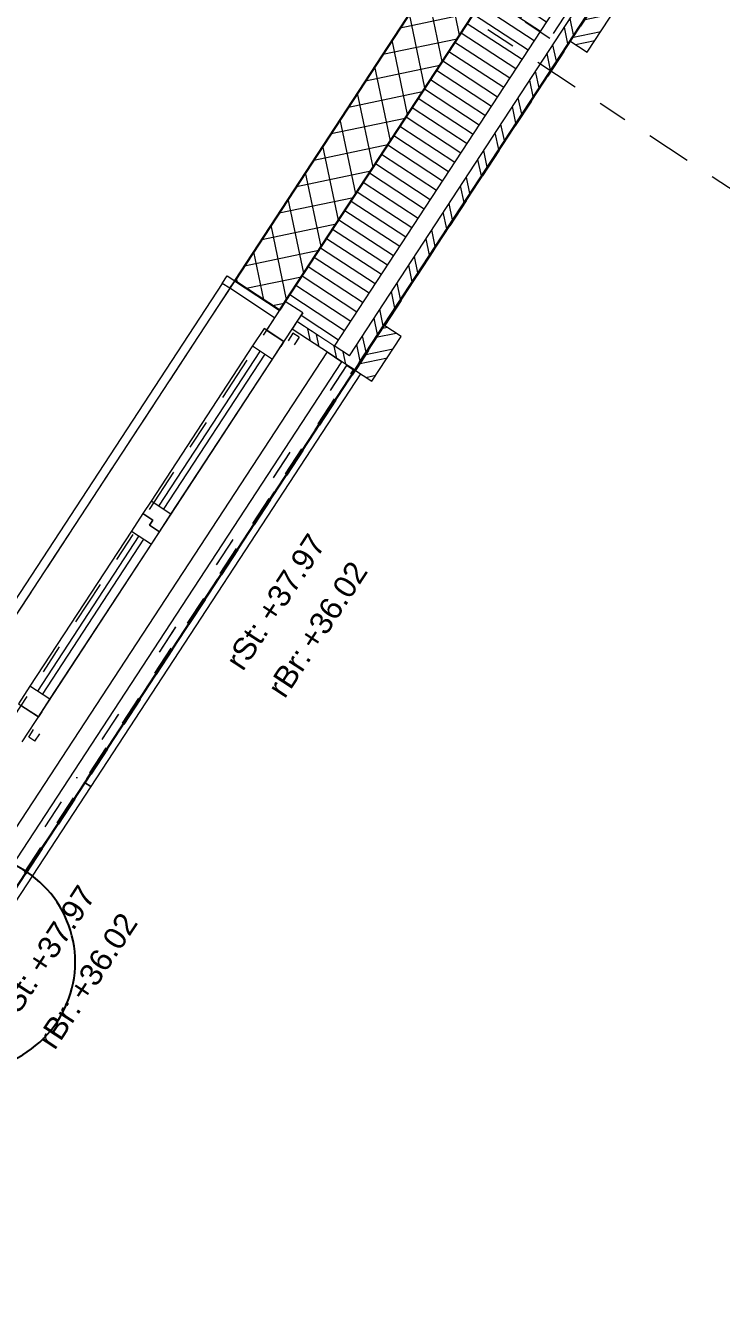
# Model space of a CAD drawing. Header units: metres. Extents: x 2696278.3 to 2696314, y 1245153.2 to 1245192.4.
# Drawn here: x 2696303.149 to 2696305.486, y 1245166.568 to 1245170.835 of the extents above; entities that cross this region are included whole.
import ezdxf

# ---------------------------------------------------------------- set-up
doc = ezdxf.new("R2010")
doc.units = ezdxf.units.M
doc.set_wipeout_variables(frame=1)
for name, pattern in [('000_hbf_Punkt 0.5mm', [0.25, 0, -0.25]), ('000_hbf_Strich 2_1mm', [0.15, 0.1, -0.05]), ('000_hbf_Strich 3_1mm Kanten', [0.2, 0.15, -0.05]), ('000_hbf_Strichpunkt 3_1_1mm Achsen', [0.25, 0.15, -0.05, 0, -0.05]), ('Strich 1 für MST 1_200', [0.15, 0.1, -0.05]), ('Strichpunkt 3_1_1mm Achsen', [5, 3, -1, 0, -1]), ('Strichpunkt für MST 1_20', [0.25, 0.15, -0.05, 0, -0.05]), ('Wipeout_Contour', [10000, 0, -10000])]:
    doc.linetypes.add(name, pattern=pattern)
for name, color, linetype in [('010 Fenster', 7, 'Continuous'), ('0_C21_Aussenwandkonstruktion.3D', 7, 'Continuous'), ('0_C21_Aussenwandkonstruktion.3D Bauteilschraffuren', 7, 'Continuous'), ('0_C21_Aussenwandkonstruktion.3D Schichttrennlinien', 7, 'Continuous'), ('0_C43_Balkon.3D', 7, 'Continuous'), ('0_E23_Fassadenbekleidung.3D', 7, 'Continuous'), ('0_E23_Fassadenbekleidung.3D Bauteilschraffuren', 7, 'Continuous'), ('0_E26_Absturzsicherung.3D', 7, 'Continuous'), ('0_E33_Sonnenschutz.3D', 7, 'Continuous'), ('0_G20_Bodenbelag.3D', 7, 'Continuous'), ('1_M01_Achsen.V', 7, 'Continuous'), ('1_R01_Raumstempel.V Kontur', 7, 'Continuous'), ('1_U04_Referenz-Bauperimeter.V', 7, 'Continuous')]:
    doc.layers.add(name, color=color, linetype=linetype)
doc.styles.add('ERSTELLTER_STIL_2', font='arial.ttf')
pattern_1 = [(191.8, (2696295.28941, 1245171.756836), (-0.0153372, 0.07341505), []), (191.8, (2696295.29452, 1245171.732364), (-0.0153372, 0.07341505), [])]
pattern_2 = [(101.8, (2696295.28941, 1245171.756836), (0.07341505, 0.0153372), []), (101.8, (2696295.264935, 1245171.75172), (0.07341505, 0.0153372), [])]

msp = doc.modelspace()

# ---------------------------------------------------------------- linework, layer by layer
at = {"layer": '010 Fenster', "color": 7, "linetype": 'Continuous', "lineweight": 13}
for p, q in [((2696303.8102, 1245169.9688), (2696302.9478, 1245168.6509)), ((2696303.8102, 1245169.9688), (2696303.8266, 1245169.9939)), ((2696303.9502, 1245169.8175), (2696303.9118, 1245169.7589)), ((2696303.9118, 1245169.7589), (2696303.571, 1245169.238)), ((2696303.9118, 1245169.7589), (2696303.9788, 1245169.7151)), ((2696303.9369, 1245169.7425), (2696303.5961, 1245169.2216)), ((2696303.6128, 1245169.2106), (2696303.9537, 1245169.7315)), ((2696303.6379, 1245169.1942), (2696303.9788, 1245169.7151)), ((2696303.571, 1245169.238), (2696303.5436, 1245169.1962)), ((2696303.6379, 1245169.1942), (2696303.571, 1245169.238)), ((2696303.5436, 1245169.1962), (2696303.5053, 1245169.1376)), ((2696303.5436, 1245169.1962), (2696303.5771, 1245169.1743)), ((2696303.5771, 1245169.1743), (2696303.5436, 1245169.1962)), ((2696303.5996, 1245169.1356), (2696303.6379, 1245169.1942)), ((2696303.5771, 1245169.1743), (2696303.5661, 1245169.1575)), ((2696303.5661, 1245169.1575), (2696303.5771, 1245169.1743)), ((2696303.5661, 1245169.1575), (2696303.5996, 1245169.1356)), ((2696303.5996, 1245169.1356), (2696303.5661, 1245169.1575)), ((2696303.5053, 1245169.1376), (2696303.1644, 1245168.6167)), ((2696303.5304, 1245169.1212), (2696303.1895, 1245168.6003)), ((2696303.2062, 1245168.5893), (2696303.5471, 1245169.1102)), ((2696303.5053, 1245169.1376), (2696303.5722, 1245169.0938)), ((2696303.5722, 1245169.0938), (2696303.5996, 1245169.1356)), ((2696303.2313, 1245168.5729), (2696303.5722, 1245169.0938)), ((2696303.1644, 1245168.6167), (2696303.1261, 1245168.5581)), ((2696303.2313, 1245168.5729), (2696303.1644, 1245168.6167)), ((2696303.1261, 1245168.5581), (2696303.193, 1245168.5143)), ((2696303.193, 1245168.5143), (2696303.1344, 1245168.5527)), ((2696303.193, 1245168.5143), (2696303.2313, 1245168.5729)), ((2696303.1383, 1245168.4307), (2696303.204, 1245168.5311)), ((2696303.204, 1245168.5311), (2696303.193, 1245168.5143)), ((2696303.3684, 1245168.2802), (2696302.8017, 1245167.4141)), ((2696303.3684, 1245168.2801), (2696303.3474, 1245168.2938)), ((2696303.3475, 1245168.2939), (2696303.3684, 1245168.2802))]:
    msp.add_line(p, q, dxfattribs=at)
at = {"layer": '010 Fenster', "color": 7, "linetype": 'Strichpunkt 3_1_1mm Achsen', "lineweight": 13}
msp.add_line((2696303.3475, 1245168.2939), (2696302.7808, 1245167.4278), dxfattribs=at)
at = {"layer": '0_C21_Aussenwandkonstruktion.3D', "color": 255, "linetype": '000_hbf_Punkt 0.5mm', "lineweight": 0, "flags": 128}
for points in [[(2696304.2275, 1245169.6934), (2696303.3224, 1245168.3103), (2696303.3223, 1245168.3102), (2696302.7557, 1245167.4442)], [(2696304.2286, 1245169.6951), (2696303.3224, 1245168.3103)]]:
    msp.add_lwpolyline(points, dxfattribs=at)
at = {"layer": '0_E26_Absturzsicherung.3D', "color": 7, "linetype": 'Continuous', "lineweight": 13, "flags": 128}
for points in [[(2696304.1617, 1245169.7388), (2696302.6888, 1245167.488)], [(2696302.739, 1245167.4552), (2696304.2119, 1245169.706)], [(2696304.1617, 1245169.7388), (2696304.2119, 1245169.706)]]:
    msp.add_lwpolyline(points, dxfattribs=at)
at = {"layer": '0_E33_Sonnenschutz.3D', "color": 7, "linetype": 'Strichpunkt für MST 1_20', "lineweight": 13}
for p, q in [((2696303.1604, 1245168.4462), (2696303.1768, 1245168.4713)), ((2696303.1813, 1245168.4325), (2696303.1604, 1245168.4462)), ((2696303.1813, 1245168.4325), (2696303.1977, 1245168.4576))]:
    msp.add_line(p, q, dxfattribs=at)
at = {"layer": '0_G20_Bodenbelag.3D', "color": 255, "linetype": 'Wipeout_Contour', "lineweight": 18, "flags": 128}
msp.add_lwpolyline([(2696300.3432, 1245172.7337), (2696300.4268, 1245172.6789), (2696299.3207, 1245170.9886), (2696302.9565, 1245168.6094), (2696304.6074, 1245171.1323), (2696300.9717, 1245173.5115), (2696300.9416, 1245173.4655), (2696300.8579, 1245173.5202)], close=True, dxfattribs=at)
at = {"layer": '1_R01_Raumstempel.V Kontur', "color": 21, "linetype": 'Continuous', "lineweight": 0, "true_color": 0xffa8a8, "flags": 128}
msp.add_lwpolyline([(2696300.4022, 1245172.6413), (2696299.3208, 1245170.9886), (2696302.0444, 1245169.2063), (2696301.9897, 1245169.1226), (2696302.7762, 1245168.6079), (2696302.8309, 1245168.6915), (2696302.9564, 1245168.6094), (2696304.6074, 1245171.1323), (2696300.9717, 1245173.5115), (2696300.9169, 1245173.4278), (2696300.8332, 1245173.4826), (2696300.3185, 1245172.696)], close=True, dxfattribs=at)
at = {"layer": '1_U04_Referenz-Bauperimeter.V', "color": 32, "linetype": 'Continuous', "lineweight": 25, "true_color": 0xe66900}
msp.add_lwpolyline([(2696302.5915, 1245167.691, 0.414214), (2696302.954, 1245167.3285, 0.414214), (2696303.3165, 1245167.691, 0.414214), (2696302.954, 1245168.0535, 0.414214)], format="xyb", close=True, dxfattribs=at)

# ---------------------------------------------------------------- texts
at = {"layer": '010 Fenster', "color": 7, "lineweight": 13, "char_height": 0.075, "attachment_point": 3, "rotation": 56.8, "style": 'ERSTELLTER_STIL_2'}
for s, insert in [('\\A1;{\\pqr;\\fArial|b0|i0|c0|p0;\\W1.000000;+37.97}', (2696304.0983, 1245169.136)), ('\\A1;{\\pqr;\\fArial|b0|i0|c0|p0;\\W1.000000;+36.02}', (2696304.2388, 1245169.0441)), ('\\A1;{\\pqr;\\fArial|b0|i0|c0|p0;\\W1.000000;rSt:}', (2696303.9057, 1245168.8417)), ('\\A1;{\\pqr;\\fArial|b0|i0|c0|p0;\\W1.000000;rBr:}', (2696304.0493, 1245168.7545)), ('\\A1;{\\pqr;\\fArial|b0|i0|c0|p0;\\W1.000000;+37.97}', (2696303.3263, 1245167.9562)), ('\\A1;{\\pqr;\\fArial|b0|i0|c0|p0;\\W1.000000;+36.02}', (2696303.4668, 1245167.8643)), ('\\A1;{\\pqr;\\fArial|b0|i0|c0|p0;\\W1.000000;rSt:}', (2696303.1337, 1245167.6619)), ('\\A1;{\\pqr;\\fArial|b0|i0|c0|p0;\\W1.000000;rBr:}', (2696303.2773, 1245167.5748))]:
    msp.add_mtext(s, dxfattribs=dict(at, insert=insert))

# ---------------------------------------------------------------- next in the draw order: wipeouts: each hides what was drawn before it
at = {"color": 254, "linetype": 'Wipeout_Contour', "lineweight": 0, "ltscale": 37.443092}
msp.add_wipeout([(2696304.6592, 1245170.2974), (2696304.6341, 1245170.3139), (2696304.3056, 1245169.8118), (2696304.3307, 1245169.7954)], dxfattribs=at).dxf.layer = '0_E23_Fassadenbekleidung.3D Bauteilschraffuren'

# ---------------------------------------------------------------- next in the draw order: linework, layer by layer
at = {"layer": '0_E23_Fassadenbekleidung.3D', "color": 253, "linetype": 'Continuous', "lineweight": 13, "true_color": 0xacacac, "flags": 128}
msp.add_lwpolyline([(2696304.6592, 1245170.2974), (2696304.6341, 1245170.3139), (2696304.3056, 1245169.8118), (2696304.3307, 1245169.7954)], close=True, dxfattribs=at)

# ---------------------------------------------------------------- next in the draw order: wipeouts: each hides what was drawn before it
at = {"color": 254, "linetype": 'Wipeout_Contour', "lineweight": 0, "ltscale": 38.455361}
msp.add_wipeout([(2696304.9987, 1245170.8162), (2696304.9736, 1245170.8327), (2696304.6396, 1245170.3222), (2696304.6647, 1245170.3058)], dxfattribs=at).dxf.layer = '0_E23_Fassadenbekleidung.3D Bauteilschraffuren'
at = {"color": 254, "linetype": 'Wipeout_Contour', "lineweight": 0, "ltscale": 37.11143}
msp.add_wipeout([(2696304.3523, 1245169.8292), (2696304.2537, 1245169.6786), (2696304.3123, 1245169.6403), (2696304.4108, 1245169.7909)], dxfattribs=at).dxf.layer = '0_E23_Fassadenbekleidung.3D Bauteilschraffuren'

# ---------------------------------------------------------------- next in the draw order: hatches: boundary and pattern name
at = {"layer": '0_E23_Fassadenbekleidung.3D Bauteilschraffuren', "linetype": 'Continuous', "lineweight": 0, "true_color": 0x000000}
h = msp.add_hatch(dxfattribs=at)
h.set_pattern_fill('NATURSTEIN__ALLGEMEIN__G_C6', color=18, angle=-33.2, style=0, pattern_type=2)
h.set_pattern_definition(pattern_1)
h.paths.add_polyline_path([(2696304.3523, 1245169.8292), (2696304.2537, 1245169.6786), (2696304.3123, 1245169.6403), (2696304.4108, 1245169.7909)])

# ---------------------------------------------------------------- next in the draw order: linework, layer by layer
at = {"layer": '0_C21_Aussenwandkonstruktion.3D', "color": 255, "linetype": '000_hbf_Punkt 0.5mm', "lineweight": 0, "flags": 128}
for points in [[(2696302.7808, 1245167.4278), (2696303.3474, 1245168.2938), (2696303.3475, 1245168.2939), (2696304.2526, 1245169.6769)], [(2696304.2526, 1245169.6769), (2696304.2275, 1245169.6934)], [(2696304.2526, 1245169.6769), (2696304.2537, 1245169.6786)]]:
    msp.add_lwpolyline(points, dxfattribs=at)
at = {"layer": '0_C21_Aussenwandkonstruktion.3D', "color": 7, "linetype": 'Continuous', "lineweight": 5, "flags": 128}
msp.add_lwpolyline([(2696304.2537, 1245169.6786), (2696304.2286, 1245169.6951)], dxfattribs=at)
at = {"layer": '0_E23_Fassadenbekleidung.3D', "color": 253, "linetype": 'Continuous', "lineweight": 13, "true_color": 0xacacac, "flags": 128}
msp.add_lwpolyline([(2696304.9987, 1245170.8162), (2696304.9736, 1245170.8327), (2696304.6396, 1245170.3222), (2696304.6647, 1245170.3058)], close=True, dxfattribs=at)
at = {"layer": '0_E23_Fassadenbekleidung.3D', "color": 7, "linetype": 'Continuous', "lineweight": 13, "flags": 128}
for points in [[(2696304.3523, 1245169.8292), (2696304.2537, 1245169.6786)], [(2696304.3123, 1245169.6403), (2696304.4108, 1245169.7909)], [(2696304.4108, 1245169.7909), (2696304.3523, 1245169.8292)], [(2696304.2537, 1245169.6786), (2696304.3123, 1245169.6403)]]:
    msp.add_lwpolyline(points, dxfattribs=at)

# ---------------------------------------------------------------- next in the draw order: wipeouts: each hides what was drawn before it
at = {"color": 254, "linetype": 'Wipeout_Contour', "lineweight": 0, "ltscale": 39.27663}
msp.add_wipeout([(2696305.0751, 1245170.9339), (2696304.9765, 1245170.7832), (2696305.0351, 1245170.7449), (2696305.1337, 1245170.8955)], dxfattribs=at).dxf.layer = '0_E23_Fassadenbekleidung.3D Bauteilschraffuren'

# ---------------------------------------------------------------- next in the draw order: hatches: boundary and pattern name
at = {"layer": '0_E23_Fassadenbekleidung.3D Bauteilschraffuren', "linetype": 'Continuous', "lineweight": 0, "true_color": 0x000000}
h = msp.add_hatch(dxfattribs=at)
h.set_pattern_fill('NATURSTEIN__ALLGEMEIN__G_C6', color=18, angle=-33.2, style=0, pattern_type=2)
h.set_pattern_definition(pattern_1)
h.paths.add_polyline_path([(2696305.0751, 1245170.9339), (2696304.9765, 1245170.7832), (2696305.0351, 1245170.7449), (2696305.1337, 1245170.8955)])

# ---------------------------------------------------------------- next in the draw order: linework, layer by layer
at = {"layer": '0_E23_Fassadenbekleidung.3D', "color": 7, "linetype": 'Continuous', "lineweight": 13, "flags": 128}
for points in [[(2696305.0751, 1245170.9339), (2696304.9765, 1245170.7832)], [(2696305.0351, 1245170.7449), (2696305.1337, 1245170.8955)], [(2696304.9765, 1245170.7832), (2696305.0351, 1245170.7449)]]:
    msp.add_lwpolyline(points, dxfattribs=at)
at = {"layer": '1_U04_Referenz-Bauperimeter.V', "color": 12, "linetype": 'Strich 1 für MST 1_200', "lineweight": 50, "true_color": 0xc4000b}
msp.add_lwpolyline([(2696296.971, 1245189.598), (2696311.197, 1245180.29), (2696295.319, 1245156.023), (2696281.093, 1245165.331)], close=True, dxfattribs=at)
at = {"layer": '1_U04_Referenz-Bauperimeter.V', "color": 32, "linetype": 'Continuous', "lineweight": 25, "true_color": 0xe66900}
msp.add_lwpolyline([(2696296.971, 1245189.598), (2696311.197, 1245180.29), (2696295.319, 1245156.023), (2696281.093, 1245165.331)], close=True, dxfattribs=at)

# ---------------------------------------------------------------- next in the draw order: wipeouts: each hides what was drawn before it
at = {"color": 254, "linetype": 'Wipeout_Contour', "lineweight": 0, "ltscale": 37.985877}
msp.add_wipeout([(2696304.2366, 1245169.7256), (2696304.2701, 1245169.7037), (2696305.0751, 1245170.9339), (2696305.0416, 1245170.9558)], dxfattribs=at).dxf.layer = '0_C21_Aussenwandkonstruktion.3D Bauteilschraffuren'

# ---------------------------------------------------------------- next in the draw order: hatches: boundary and pattern name
at = {"layer": '0_C21_Aussenwandkonstruktion.3D Bauteilschraffuren', "linetype": 'Continuous', "lineweight": 0, "true_color": 0x000000}
h = msp.add_hatch(dxfattribs=at)
h.set_pattern_fill('NATURSTEIN__ALLGEMEIN_0001', color=18, angle=-33.2, style=0, pattern_type=2)
h.set_pattern_definition(pattern_2)
h.paths.add_polyline_path([(2696304.2366, 1245169.7256), (2696304.2701, 1245169.7037), (2696305.0751, 1245170.9339), (2696305.0416, 1245170.9558)])

# ---------------------------------------------------------------- next in the draw order: wipeouts: each hides what was drawn before it
at = {"color": 254, "linetype": 'Wipeout_Contour', "lineweight": 0, "ltscale": 55.181532}
msp.add_wipeout([(2696304.0215, 1245169.9082), (2696304.0801, 1245169.8699), (2696304.0609, 1245169.8406), (2696304.1864, 1245169.7585), (2696304.9202, 1245170.8798), (2696304.7361, 1245171.0003)], dxfattribs=at).dxf.layer = '0_C21_Aussenwandkonstruktion.3D Bauteilschraffuren'

# ---------------------------------------------------------------- next in the draw order: hatches: boundary and pattern name
at = {"layer": '0_C21_Aussenwandkonstruktion.3D Bauteilschraffuren', "linetype": 'Continuous', "lineweight": 0, "true_color": 0x000000}
h = msp.add_hatch(dxfattribs=at)
h.set_pattern_fill('DÄMMSTOFF__ALLGEMEIN_VER_31', color=18, angle=-33.2, style=0, pattern_type=2)
h.set_pattern_definition([(146.8, (2696295.289407, 1245171.756836), (0.02053362, 0.03137866), [])])
h.paths.add_polyline_path([(2696304.0215, 1245169.9082), (2696304.0801, 1245169.8699), (2696304.0609, 1245169.8406), (2696304.1864, 1245169.7585), (2696304.9202, 1245170.8798), (2696304.7361, 1245171.0003)])

# ---------------------------------------------------------------- next in the draw order: linework, layer by layer
at = {"layer": '010 Fenster', "color": 7, "linetype": 'Continuous', "lineweight": 13}
for p, q in [((2696304.0171, 1245169.7737), (2696303.9502, 1245169.8175)), ((2696303.9585, 1245169.812), (2696304.0171, 1245169.7737)), ((2696303.204, 1245168.5311), (2696304.0062, 1245169.7569)), ((2696303.9788, 1245169.7151), (2696304.0171, 1245169.7737)), ((2696304.0171, 1245169.7737), (2696304.0062, 1245169.7569))]:
    msp.add_line(p, q, dxfattribs=at)
at = {"layer": '0_C43_Balkon.3D', "color": 7, "linetype": '000_hbf_Strich 2_1mm', "lineweight": 13}
msp.add_lwpolyline([(2696306.9504, 1245174.1284), (2696307.0654, 1245174.3041), (2696307.1658, 1245174.2384), (2696304.9099, 1245170.791), (2696304.8095, 1245170.8567), (2696304.9245, 1245171.0324)], dxfattribs=at)

# ---------------------------------------------------------------- next in the draw order: wipeouts: each hides what was drawn before it
at = {"color": 254, "linetype": 'Wipeout_Contour', "lineweight": 0, "ltscale": 44.741412}
msp.add_wipeout([(2696304.7361, 1245171.0003), (2696304.5855, 1245171.0989), (2696303.8517, 1245169.9775), (2696304.0023, 1245169.8789), (2696304.0215, 1245169.9082)], dxfattribs=at).dxf.layer = '0_C21_Aussenwandkonstruktion.3D Bauteilschraffuren'
at = {"color": 254, "linetype": 'Wipeout_Contour', "lineweight": 0, "ltscale": 36.405445}
msp.add_wipeout([(2696304.2701, 1245169.7037), (2696304.0609, 1245169.8406), (2696304.0445, 1245169.8155), (2696304.2537, 1245169.6786)], dxfattribs=at).dxf.layer = '0_C21_Aussenwandkonstruktion.3D Bauteilschraffuren'

# ---------------------------------------------------------------- next in the draw order: hatches: boundary and pattern name
at = {"layer": '0_C21_Aussenwandkonstruktion.3D Bauteilschraffuren', "linetype": 'Continuous', "lineweight": 0, "true_color": 0x000000}
h = msp.add_hatch(dxfattribs=at)
h.set_pattern_fill('BETON_0001', color=18, angle=-33.2, style=0, pattern_type=2)
h.set_pattern_definition([(101.8, (2696295.28941, 1245171.756836), (0.07341505, 0.0153372), []), (191.8, (2696295.28941, 1245171.756836), (-0.0153372, 0.07341505), [])])
h.paths.add_polyline_path([(2696304.7361, 1245171.0003), (2696304.5855, 1245171.0989), (2696303.8517, 1245169.9775), (2696304.0023, 1245169.8789), (2696304.0215, 1245169.9082)])
h = msp.add_hatch(dxfattribs=at)
h.set_pattern_fill('NATURSTEIN__ALLGEMEIN_0001', color=18, angle=-33.2, style=0, pattern_type=2)
h.set_pattern_definition(pattern_2)
h.paths.add_polyline_path([(2696304.2701, 1245169.7037), (2696304.0609, 1245169.8406), (2696304.0445, 1245169.8155), (2696304.2537, 1245169.6786)])

# ---------------------------------------------------------------- next in the draw order: linework, layer by layer
at = {"layer": '010 Fenster', "color": 7, "linetype": '000_hbf_Strich 3_1mm Kanten', "lineweight": 13}
msp.add_line((2696303.8517, 1245169.9775), (2696302.9564, 1245168.6094), dxfattribs=at)
at = {"layer": '010 Fenster', "color": 7, "linetype": 'Continuous', "lineweight": 13}
for p, q in [((2696303.8353, 1245169.9524), (2696303.8102, 1245169.9688)), ((2696303.8266, 1245169.9939), (2696303.8517, 1245169.9775)), ((2696303.8353, 1245169.9524), (2696303.8517, 1245169.9775)), ((2696303.8517, 1245169.9775), (2696303.8353, 1245169.9524)), ((2696303.8517, 1245169.9775), (2696304.0023, 1245169.8789)), ((2696303.9859, 1245169.8538), (2696303.8353, 1245169.9524)), ((2696304.0215, 1245169.9082), (2696303.9585, 1245169.812)), ((2696304.0023, 1245169.8789), (2696303.9859, 1245169.8538)), ((2696304.0801, 1245169.8699), (2696304.0215, 1245169.9082)), ((2696304.0801, 1245169.8699), (2696304.0215, 1245169.9082)), ((2696304.0062, 1245169.7569), (2696304.0801, 1245169.8699)), ((2696304.0801, 1245169.8699), (2696304.0609, 1245169.8406)), ((2696304.0801, 1245169.8699), (2696304.0609, 1245169.8406)), ((2696304.2746, 1245169.6649), (2696303.3684, 1245168.2801)), ((2696304.2537, 1245169.6786), (2696304.2746, 1245169.6649))]:
    msp.add_line(p, q, dxfattribs=at)
at = {"layer": '010 Fenster', "color": 7, "linetype": 'Continuous', "lineweight": 25}
for p, q in [((2696304.0023, 1245169.8789), (2696303.8517, 1245169.9775)), ((2696304.0023, 1245169.8789), (2696303.8517, 1245169.9775)), ((2696304.0215, 1245169.9082), (2696304.0023, 1245169.8789)), ((2696304.0215, 1245169.9082), (2696304.0023, 1245169.8789))]:
    msp.add_line(p, q, dxfattribs=at)
at = {"layer": '010 Fenster', "color": 7, "linetype": 'Continuous', "lineweight": 5}
for p, q in [((2696304.0609, 1245169.8406), (2696304.0445, 1245169.8155)), ((2696304.0609, 1245169.8406), (2696304.0445, 1245169.8155)), ((2696304.17, 1245169.7334), (2696304.0445, 1245169.8155)), ((2696304.2202, 1245169.7005), (2696304.17, 1245169.7334)), ((2696304.2537, 1245169.6786), (2696304.2202, 1245169.7005))]:
    msp.add_line(p, q, dxfattribs=at)
at = {"layer": '010 Fenster', "color": 7, "linetype": 'Strichpunkt 3_1_1mm Achsen', "lineweight": 13}
msp.add_line((2696304.2537, 1245169.6786), (2696303.3474, 1245168.2938), dxfattribs=at)
at = {"layer": '0_C21_Aussenwandkonstruktion.3D', "color": 7, "linetype": 'Continuous', "lineweight": 25}
for p, q in [((2696304.0023, 1245169.8789), (2696303.8517, 1245169.9775)), ((2696304.0215, 1245169.9082), (2696304.0023, 1245169.8789))]:
    msp.add_line(p, q, dxfattribs=at)
at = {"layer": '0_C21_Aussenwandkonstruktion.3D', "color": 7, "linetype": 'Continuous', "lineweight": 13}
for q in [(2696304.0215, 1245169.9082), (2696304.0609, 1245169.8406)]:
    msp.add_line((2696304.0801, 1245169.8699), q, dxfattribs=at)
at = {"layer": '0_C21_Aussenwandkonstruktion.3D', "color": 7, "linetype": 'Continuous', "lineweight": 5}
for p, q in [((2696304.0609, 1245169.8406), (2696304.0445, 1245169.8155)), ((2696304.17, 1245169.7334), (2696304.0445, 1245169.8155)), ((2696304.2202, 1245169.7005), (2696304.17, 1245169.7334)), ((2696304.2701, 1245169.7037), (2696304.2537, 1245169.6786)), ((2696304.2286, 1245169.6951), (2696304.2202, 1245169.7005))]:
    msp.add_line(p, q, dxfattribs=at)
at = {"layer": '0_C21_Aussenwandkonstruktion.3D', "color": 7, "linetype": 'Continuous', "lineweight": 25, "flags": 128}
msp.add_lwpolyline([(2696304.5855, 1245171.0989), (2696303.8517, 1245169.9775)], dxfattribs=at)
at = {"layer": '0_C21_Aussenwandkonstruktion.3D', "color": 7, "linetype": 'Continuous', "lineweight": 5, "flags": 128}
msp.add_lwpolyline([(2696304.2701, 1245169.7037), (2696305.0751, 1245170.9339)], dxfattribs=at)
at = {"layer": '0_C21_Aussenwandkonstruktion.3D Schichttrennlinien', "color": 7, "linetype": 'Continuous', "lineweight": 25}
msp.add_line((2696304.0215, 1245169.9082), (2696304.7361, 1245171.0003), dxfattribs=at)
at = {"layer": '0_C21_Aussenwandkonstruktion.3D Schichttrennlinien', "color": 7, "linetype": 'Continuous', "lineweight": 5}
for p, q in [((2696304.2366, 1245169.7256), (2696305.0416, 1245170.9558)), ((2696304.1864, 1245169.7585), (2696304.9202, 1245170.8798)), ((2696304.2366, 1245169.7256), (2696304.0609, 1245169.8406))]:
    msp.add_line(p, q, dxfattribs=at)
at = {"layer": '0_E33_Sonnenschutz.3D', "color": 7, "linetype": 'Strichpunkt für MST 1_20', "lineweight": 13}
for p, q in [((2696304.0474, 1245169.8017), (2696304.031, 1245169.7766)), ((2696304.0683, 1245169.788), (2696304.0474, 1245169.8017)), ((2696304.0683, 1245169.788), (2696304.0519, 1245169.7629))]:
    msp.add_line(p, q, dxfattribs=at)
at = {"layer": '1_M01_Achsen.V', "color": 7, "linetype": '000_hbf_Strichpunkt 3_1_1mm Achsen', "lineweight": 13}
for p, q in [((2696312.0242, 1245182.1376), (2696293.9546, 1245154.5244)), ((2696312.0242, 1245182.1376), (2696293.9546, 1245154.5244)), ((2696305.7475, 1245170.1352), (2696289.849, 1245180.5389)), ((2696305.7475, 1245170.1352), (2696289.849, 1245180.5389))]:
    msp.add_line(p, q, dxfattribs=at)

doc.saveas('drawing.dxf')
